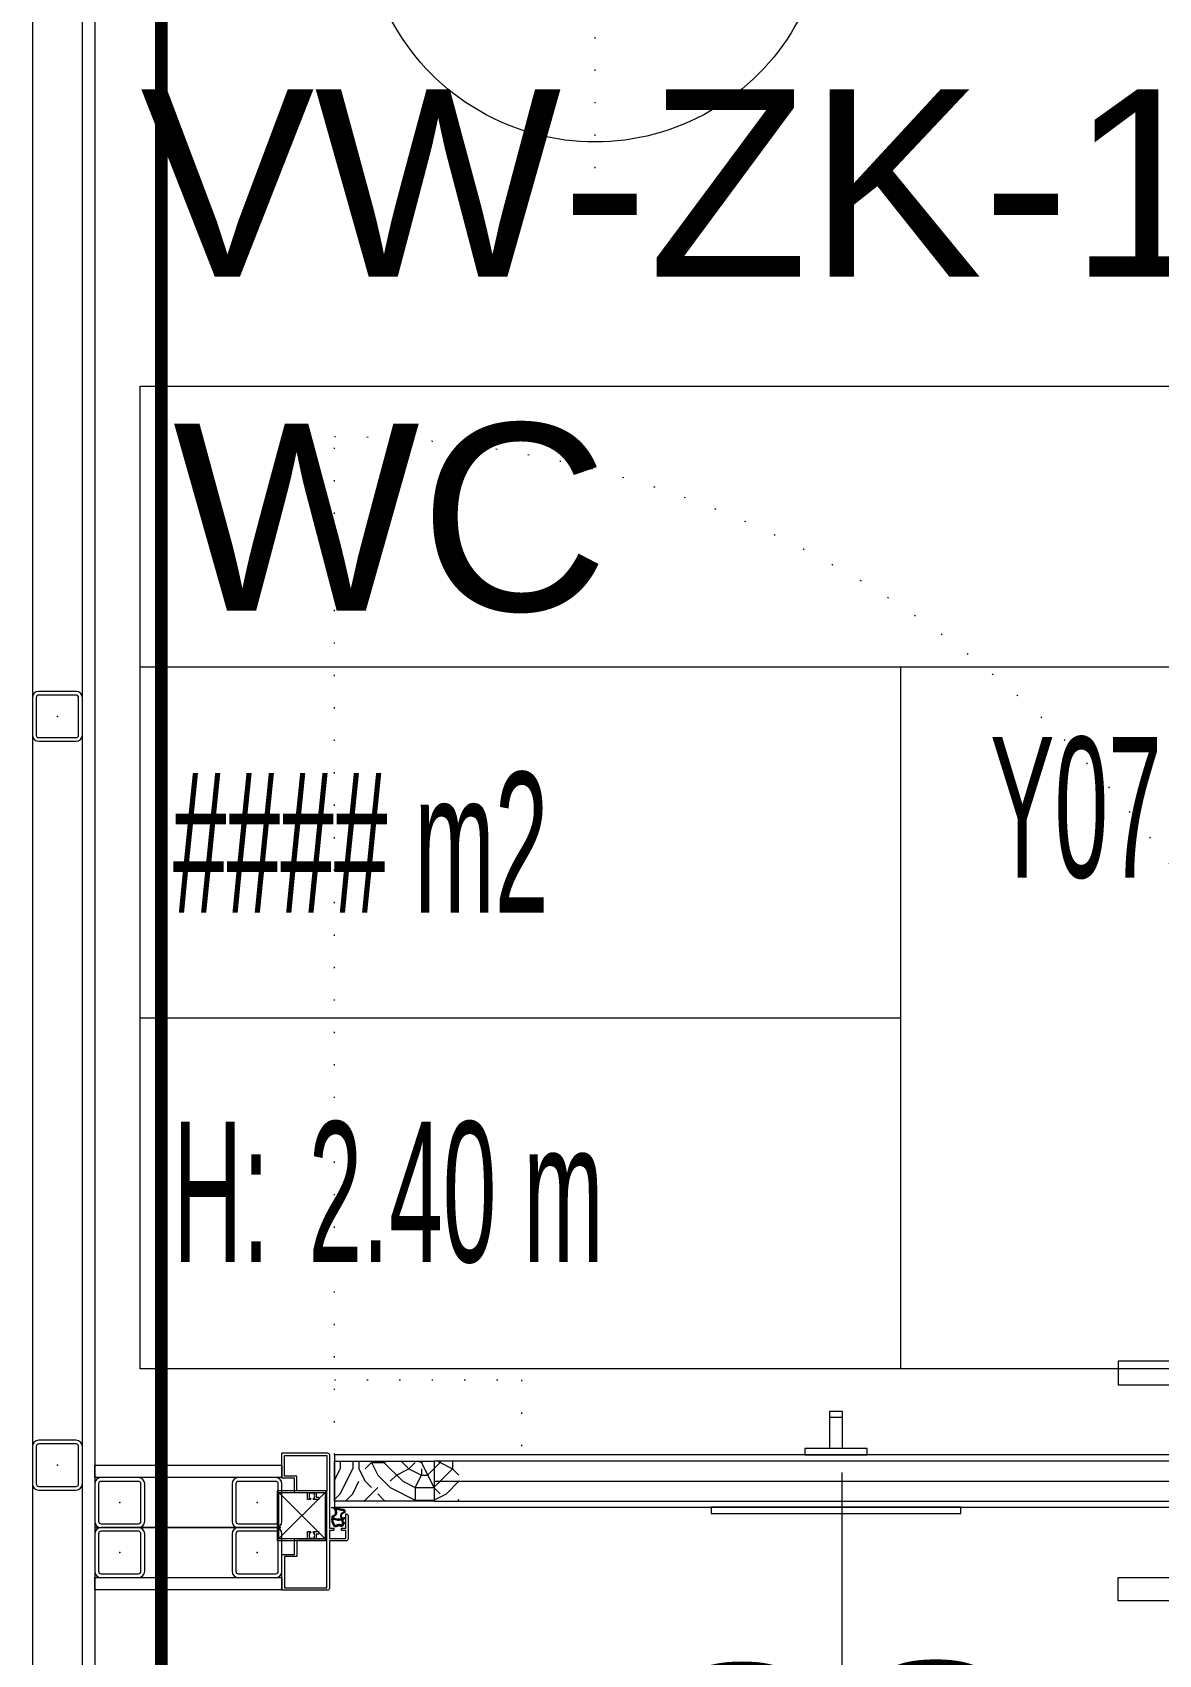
# Model space of a CAD drawing. Extents: x -1286 to 34975, y -230 to 6637.
# Drawn here: x 3040.8 to 3131.1, y 3272.3 to 3402.3 of the extents above; entities that cross this region are included whole.
import ezdxf
from ezdxf.enums import TextEntityAlignment as Align

# ---------------------------------------------------------------- set-up
doc = ezdxf.new("R2010")
doc.units = 0
doc.header["$LTSCALE"] = 20
doc.linetypes.add('DOT2', pattern=[0.125, 0, -0.125])
doc.linetypes.add('HIDDEN2', pattern=[4.7624999999999975, 3.174999999999998, -1.587499999999999])
doc.layers.get('0').update_dxf_attribs({"color": 9, "lineweight": 9})
for name, color, linetype, lineweight in [('05V', 9, 'Continuous', 9), ('06C', 9, 'Continuous', 9), ('06D', 9, 'Continuous', 9), ('09', 9, 'Continuous', 9), ('10', 9, 'Continuous', 9), ('11', 9, 'Continuous', 9), ('12', 9, 'Continuous', 9), ('20', 9, 'DOT2', 9), ('21', 9, 'Continuous', 9), ('21_MAHAL', 9, 'Continuous', 9), ('22', 8, 'Continuous', 9), ('33', 9, 'BATTING', 9)]:
    doc.layers.add(name, color=color, linetype=linetype, lineweight=lineweight)
doc.styles.add('Arial', font='arial.ttf', dxfattribs={"height": 2.5})
doc.styles.add('MuuM_TEXT-STANDART', font='ARIALN.TTF')
doc.linetypes.add('BATTING', pattern='A,0.0001,-0.1,[134,ltypeshp.shx,S=0.1,R=0,X=-0.1,Y=0],-0.2,[134,ltypeshp.shx,S=0.1,R=180,X=0.1,Y=0],-0.1', length=0.4001000000000001)

# ---------------------------------------------------------------- blocks, each defined once
blk = doc.blocks.new('0_doorno')
blk.add_lwpolyline([(4.5, 5.684e-13), (12.5, 5.684e-13)])
blk.add_ellipse((0, 5.684e-13), major_axis=(-4.5, 0), ratio=0.6666666666666666)
at = {"style": 'Arial'}
blk.add_attdef('YUKSEKLIK', text='', height=2, dxfattribs=at).set_placement((4.999999999999877, 5.900000000000542), align=Align.TOP_LEFT)
blk.add_attdef('KAPINO', text='', height=1.399999999999999, dxfattribs=at).set_placement((-0.0186673205339503, -0.0351091544562223), align=Align.MIDDLE)
blk.add_attdef('GENISLIK', text='', height=2, dxfattribs=at).set_placement((4.999999999999593, -1.89467939972644), align=Align.BOTTOM_LEFT)
blk = doc.blocks.new('p-klozet')
at = {"linetype": 'DOT2'}
blk.add_lwpolyline([(0, 10), (0, -60)], dxfattribs=at)
blk.add_lwpolyline([(-15.5, 0), (15.5, 0), (18.49997669740514, -34.4706368345942, -1.001588459731324), (-18.49997669740514, -34.47063683460147)], format="xyb", close=True)
blk = doc.blocks.new('Prf-40x40')
for points in [[(1.5, -1.999999999998181), (-1.5, -2.000000000001818, -0.4142135623730951), (-2, -1.500000000001818), (-2, 1.499999999998181, -0.4142135623730951), (-1.5, 1.999999999998181), (1.5, 2.000000000001818, -0.4142135623730951), (2, 1.500000000001818), (2, -1.499999999998181, -0.4142135623730951)], [(1.499999999999545, -1.699999999998908), (-1.5, -1.700000000002546, -0.4142135623738941), (-1.699999999999818, -1.500000000001818), (-1.699999999999818, 1.499999999998181, -0.4142135623738941), (-1.499999999999545, 1.699999999998908), (1.5, 1.700000000002546, -0.4142135623738941), (1.699999999999818, 1.500000000001818), (1.699999999999818, -1.499999999998181, -0.4142135623738941)]]:
    blk.add_lwpolyline(points, format="xyb", close=True)
blk.add_point((0, 0))
blk = doc.blocks.new('p-korkasa_40x40')
at = {"layer": '10'}
for points in [[(-2, -2), (-2, -2, 4.557571570274368), (-2, -2), (2, -2.000000000000454, 6.895317174706505), (2, -2.000000000000454), (2, -2.000000000000454), (2, 2.000000000000454), (-2, 2), (-2, -2)], [(-1.85000000000582, -1.85000000000582), (-1.85000000000582, 1.85000000000582), (1.85000000000582, 1.85000000000582), (1.85000000000582, -1.85000000000582), (-1.85000000000582, -1.85000000000582, -4.556434831823175), (-1.85000000000582, -1.85000000000582)]]:
    blk.add_lwpolyline(points, format="xyb", close=True, dxfattribs=at)
for points in [[(2, -2.000000000000454), (-2, 2)], [(2, 2.000000000000454), (-2, -1.96874570933869)]]:
    blk.add_lwpolyline(points, dxfattribs=at)
blk = doc.blocks.new('P-AH-01-10')
at = {"layer": '09'}
h = blk.add_hatch(dxfattribs=at)
h.set_pattern_fill('LOGEND', color=256, scale=10, style=0)
h.set_pattern_definition([(360, (3819.798814278196, 15913.48311597566), (9.999999999999996, -10), [3, -7]), (360, (3819.798814278196, 15912.98311597566), (9.999999999999996, -10), [3, -7]), (360, (3820.298814278196, 15911.98311597566), (9.999999999999996, -10), [2, -8]), (360, (3820.798814278197, 15910.98311597566), (9.999999999999996, -10), [1.5, -8.5]), (360, (3820.798814278197, 15909.98311597566), (9.999999999999996, -10), [1, -9]), (360, (3818.298814278196, 15908.98311597566), (9.999999999999996, -10), [0.5, -2.5, 0.5, -6.5]), (360, (3819.798814278196, 15908.48311597565), (9.999999999999996, -10), [0.5, -4, 1.5, -4]), (360, (3821.798814278196, 15907.98311597566), (9.999999999999996, -10), [0.5, -0.5, 0.5, -8.5]), (360, (3821.298814278196, 15907.48311597566), (9.999999999999996, -10), [0.5, -9.5]), (360, (3820.798814278197, 15906.48311597566), (9.999999999999996, -10), [1.5, -8.5]), (360, (3820.798814278197, 15905.48311597566), (9.999999999999996, -10), [2, -8]), (360, (3820.298814278196, 15904.48311597566), (9.999999999999996, -10), [2.5, -3, 0.5, -4]), (270, (3816.298814278196, 15910.48311597566), (-10, -9.999999999999996), [0.5, -1, 2.5, -6]), (270, (3816.798814278196, 15909.48311597566), (-10, -9.999999999999996), [0.5, -0.5, 1.5, -7.5]), (270, (3817.298814278196, 15905.48311597566), (-10, -9.999999999999996), [1, -9]), (270, (3817.798814278197, 15909.48311597566), (-10, -9.999999999999996), [2, -3, 0.5, -4.5]), (270, (3818.298814278196, 15903.98311597566), (-10, -9.999999999999996), [0.5, -9.5]), (270, (3818.798814278196, 15908.98311597566), (-10, -9.999999999999996), [1.5, -8.5]), (270, (3819.798814278196, 15908.48311597565), (-10, -9.999999999999996), [1, -9]), (270, (3820.798814278197, 15908.48311597565), (-10, -9.999999999999996), [0.5, -1.5, 1.5, -6.5]), (270, (3821.298814278196, 15907.98311597566), (-10, -9.999999999999996), [0.5, -9.5]), (270, (3821.798814278196, 15909.98311597566), (-10, -9.999999999999996), [1.399999999999999, -8.6]), (270, (3822.298814278196, 15911.98311597566), (-10, -9.999999999999996), [1, -9]), (270, (3823.298814278196, 15907.98311597566), (-10, -9.999999999999996), [0.5, -9.5]), (270, (3824.298814278196, 15908.48311597565), (-10, -9.999999999999996), [1.5, -8.5]), (270, (3825.298814278196, 15908.48311597565), (-10, -9.999999999999996), [1.5, -8.5]), (314.9999999999999, (3823.798814278196, 15912.48311597565), (-3.3e-15, -10.00000000019025), [0.7071000000000001, -0.7071000000000001, 0.7071000000000001, -12.02083562]), (314.9999999999999, (3821.798814278196, 15909.98311597566), (-3.3e-15, -10.00000000019025), [1.414199999999999, -12.72793562]), (314.9999999999999, (3817.798814278197, 15904.98311597566), (-3.3e-15, -10.00000000019025), [1.414199999999999, -12.72793562]), (314.9999999999999, (3819.798814278196, 15907.48311597566), (-3.3e-15, -10.00000000019025), [1.414199999999999, -12.72793562]), (314.9999999999999, (3820.298814278196, 15909.48311597566), (-3.3e-15, -10.00000000019025), [1.414199999999999, -12.72793562]), (314.9999999999999, (3823.298814278196, 15911.48311597565), (-3.3e-15, -10.00000000019025), [1.414199999999999, -12.72793562]), (314.9999999999999, (3822.298814278196, 15910.98311597566), (-3.3e-15, -10.00000000019025), [2.121319999999998, -12.02081562]), (314.9999999999999, (3819.298814278197, 15906.48311597566), (-3.3e-15, -10.00000000019025), [0.7071000000000001, -13.43503562]), (314.9999999999999, (3818.798814278196, 15905.48311597566), (-3.3e-15, -10.00000000019025), [0.7071000000000001, -13.43503562]), (314.9999999999999, (3822.798814278196, 15905.48311597566), (-3.3e-15, -10.00000000019025), [0.7071000000000001, -13.43503562]), (314.9999999999999, (3818.798814278196, 15910.48311597566), (-3.3e-15, -10.00000000019025), [0.7071000000000001, -13.43503562]), (314.9999999999999, (3824.298814278196, 15906.98311597566), (-3.3e-15, -10.00000000019025), [0.7071000000000001, -13.43503562]), (314.9999999999999, (3820.798814278197, 15907.98311597566), (-3.3e-15, -10.00000000019025), [0.7071000000000001, -13.43503562]), (314.9999999999999, (3821.798814278196, 15906.98311597566), (-3.3e-15, -10.00000000019025), [0.7071000000000001, -13.43503562]), (225, (3821.298814278196, 15908.98311597566), (-10.00000000019025, 3.3e-15), [0.7071000000000001, -0.7071000000000001, 2.121319999999998, -10.60661562]), (225, (3822.798814278196, 15908.98311597566), (-10.00000000019025, 3.3e-15), [0.7071000000000001, -13.43503562]), (225, (3822.798814278196, 15912.48311597565), (-10.00000000019025, 3.3e-15), [0.7071000000000001, -13.43503562]), (225, (3820.798814278197, 15909.98311597566), (-10.00000000019025, 3.3e-15), [0.7071000000000001, -13.43503562]), (225, (3822.298814278196, 15907.98311597566), (-10.00000000019025, 3.3e-15), [0.7071000000000001, -13.43503562]), (225, (3819.798814278196, 15910.48311597566), (-10.00000000019025, 3.3e-15), [0.7071000000000001, -13.43503562]), (225, (3823.798814278196, 15910.48311597566), (-10.00000000019025, 3.3e-15), [0.7071000000000001, -13.43503562]), (225, (3816.798814278196, 15913.48311597566), (-10.00000000019025, 3.3e-15), [0.7071000000000001, -13.43503562]), (225, (3817.298814278196, 15912.98311597566), (-10.00000000019025, 3.3e-15), [1.414199999999999, -12.72793562]), (225, (3817.798814278197, 15912.48311597565), (-10.00000000019025, 3.3e-15), [1.414199999999999, -12.72793562]), (225, (3818.798814278196, 15912.48311597565), (-10.00000000019025, 3.3e-15), [1.414199999999999, -12.72793562]), (225, (3819.298814278197, 15911.48311597565), (-10.00000000019025, 3.3e-15), [1.414199999999999, -12.72793562]), (225, (3823.298814278196, 15907.48311597566), (-10.00000000019025, 3.3e-15), [1.414199999999999, -12.72793562]), (225, (3825.298814278196, 15912.48311597565), (-10.00000000019025, 3.3e-15), [1.414199999999999, -12.72793562]), (225, (3825.798814278196, 15904.48311597566), (-10.00000000019025, 3.3e-15), [1.414199999999999, -12.72793562]), (225, (3825.798814278196, 15905.48311597566), (-10.00000000019025, 3.3e-15), [1.414199999999999, -12.72793562]), (225, (3824.798814278196, 15905.98311597566), (-10.00000000019025, 3.3e-15), [1.414199999999999, -12.72793562]), (225, (3817.798814278197, 15905.98311597566), (-10.00000000019025, 3.3e-15), [2.121319999999998, -12.02081562]), (225, (3824.298814278196, 15906.98311597566), (-10.00000000019025, 3.3e-15), [2.121319999999998, -12.02081562]), (333.4349487999999, (3818.798814278196, 15903.98311597566), (10.00000000000094, -4.0006493e-09), [1.117999999999998, -21.24267976999998]), (333.4349487999999, (3818.798814278196, 15908.98311597566), (10.00000000000094, -4.0006493e-09), [1.117999999999998, -21.24267976999998]), (333.4349487999999, (3819.798814278196, 15905.98311597566), (10.00000000000094, -4.0006493e-09), [1.117999999999998, -21.24267976999998]), (333.4349487999999, (3822.798814278196, 15912.98311597566), (10.00000000000094, -4.0006493e-09), [1.117999999999998, -21.24267976999998]), (333.4349487999999, (3822.298814278196, 15911.98311597566), (10.00000000000094, -4.0006493e-09), [1.117999999999998, -21.24267976999998]), (333.4349487999999, (3819.298814278197, 15909.98311597566), (10.00000000000094, -4.0006493e-09), [1.117999999999998, -21.24267976999998]), (333.4349487999999, (3819.298814278197, 15904.98311597566), (10.00000000000094, -4.0006493e-09), [1.117999999999998, -21.24267976999998]), (333.4349487999999, (3822.298814278196, 15907.98311597566), (10.00000000000094, -4.0006493e-09), [2.235999999999997, -20.12467976999999]), (296.5650511799998, (3822.298814278196, 15906.48311597566), (5.099821e-10, -10.00000000000094), [1.117999999999975, -21.24267976999962]), (296.5650511799998, (3823.798814278196, 15909.48311597566), (5.099821e-10, -10.00000000000094), [1.117999999999975, -21.24267976999962]), (296.5650511799998, (3818.798814278196, 15907.48311597566), (5.099821e-10, -10.00000000000094), [1.117999999999975, -21.24267976999962]), (296.5650511799998, (3816.798814278196, 15906.98311597566), (5.099821e-10, -10.00000000000094), [1.117999999999975, -21.24267976999962]), (296.5650511799998, (3822.798814278196, 15908.98311597566), (5.099821e-10, -10.00000000000094), [1.117999999999975, -21.24267976999962]), (296.5650511799998, (3821.798814278196, 15908.98311597566), (5.099821e-10, -10.00000000000094), [1.117999999999975, -21.24267976999962]), (296.5650511799998, (3817.798814278197, 15907.48311597566), (5.099821e-10, -10.00000000000094), [2.235999999999953, -20.12467976999963]), (296.5650511799998, (3825.298814278196, 15910.98311597566), (5.099821e-10, -10.00000000000094), [2.235999999999953, -20.12467976999963]), (296.5650511799998, (3824.298814278196, 15910.48311597566), (5.099821e-10, -10.00000000000094), [2.235999999999953, -20.12467976999963]), (243.4349487999999, (3816.298814278196, 15911.98311597566), (-4.0006526e-09, -10.00000000000094), [1.11799999999998, -21.24267976999968]), (243.4349487999999, (3816.298814278196, 15906.48311597566), (-4.0006526e-09, -10.00000000000094), [1.11799999999998, -21.24267976999968]), (243.4349487999999, (3818.298814278196, 15913.48311597566), (-4.0006526e-09, -10.00000000000094), [1.11799999999998, -21.24267976999968]), (243.4349487999999, (3817.298814278196, 15904.48311597566), (-4.0006526e-09, -10.00000000000094), [1.11799999999998, -21.24267976999968]), (243.4349487999999, (3818.298814278196, 15910.48311597566), (-4.0006526e-09, -10.00000000000094), [1.11799999999998, -21.24267976999968]), (243.4349487999999, (3820.298814278196, 15909.48311597566), (-4.0006526e-09, -10.00000000000094), [1.11799999999998, -21.24267976999968]), (243.4349487999999, (3821.298814278196, 15907.48311597566), (-4.0006526e-09, -10.00000000000094), [1.11799999999998, -21.24267976999968]), (243.4349487999999, (3816.798814278196, 15911.48311597565), (3.2114650989e-06, -10.00000160773382), [1.11799999999998, -21.24267976999968]), (243.4349487999999, (3819.298814278197, 15909.98311597566), (-4.0006526e-09, -10.00000000000094), [1.11799999999998, -21.24267976999968]), (243.4349487999999, (3822.298814278196, 15910.98311597566), (-4.0006526e-09, -10.00000000000094), [1.11799999999998, -21.24267976999968]), (243.4349487999999, (3823.298814278196, 15909.98311597566), (-4.0006526e-09, -10.00000000000094), [1.11799999999998, -21.24267976999968]), (243.4349487999999, (3825.298814278196, 15906.98311597566), (-4.0006526e-09, -10.00000000000094), [1.11799999999998, -21.24267976999968]), (243.4349487999999, (3817.798814278197, 15903.98311597566), (-4.0006526e-09, -10.00000000000094), [1.11799999999998, -21.24267976999968]), (243.4349487999999, (3816.298814278196, 15904.48311597566), (-4.0006526e-09, -10.00000000000094), [2.23599999999996, -20.12467976999968]), (243.4349487999999, (3817.798814278197, 15911.48311597565), (-4.0006526e-09, -10.00000000000094), [2.23599999999996, -20.12467976999968]), (206.5650511799999, (3816.298814278196, 15912.98311597566), (-10.00000000000094, -5.099854e-10), [1.117999999999998, -21.24267976999997]), (206.5650511799999, (3824.798814278196, 15913.48311597566), (-10.00000000000094, -5.099854e-10), [1.117999999999998, -21.24267976999997]), (206.5650511799999, (3824.298814278196, 15908.48311597565), (-10.00000000000094, -5.099854e-10), [1.117999999999998, -21.24267976999997]), (206.5650511799999, (3820.298814278196, 15911.98311597566), (-10.00000000000094, -5.099854e-10), [1.117999999999998, -21.24267976999997]), (206.5650511799999, (3819.798814278196, 15912.98311597566), (-10.00000000000094, -5.099854e-10), [1.117999999999998, -21.24267976999997]), (206.5650511799999, (3820.798814278197, 15910.98311597566), (-10.00000000000094, -5.099854e-10), [1.117999999999998, -21.24267976999997]), (206.5650511799999, (3823.798814278196, 15904.98311597566), (-10.00000000000094, -5.099854e-10), [1.117999999999998, -21.24267976999997]), (206.5650511799999, (3824.798814278196, 15904.48311597566), (-10.00000000000094, -5.099854e-10), [2.235999999999996, -20.12467976999998])])
h.paths.add_polyline_path([(-6.17000000004191, -13.1000000000713), (-6.17000000004191, -23.10028270527255), (-9.370000000042637, -23.10028270527255), (-9.370000000042637, -13.1000000000713)])
at = {"layer": '10'}
h = blk.add_hatch(color=256, dxfattribs=at)
edge = h.paths.add_edge_path()
edge.add_spline(control_points=[(-4.463024390282953, -13.98758313038706), (-4.409362554724792, -13.94810947420046), (-4.312117799097904, -13.87657621393737), (-4.217629051341646, -13.76979727721482), (-4.110034561217617, -13.68365434234874), (-4.164866972390882, -13.57484548760112), (-4.200641870298568, -13.47260275654116), (-4.176368781238124, -13.36406448853813), (-4.109022592147081, -13.27959742928215), (-4.106325198856212, -13.18649151567661), (-4.109807714783528, -13.07190319631627), (-4.271235787891781, -13.00075383959483), (-4.444391497439937, -12.91627402406448), (-4.679112503585201, -12.89558600945747), (-4.835619150609999, -12.92080311457539), (-4.982915489435982, -12.91385932774574), (-4.995540527834237, -13.02768406537507), (-5.079507343230941, -13.09953473295172), (-5.164600359428731, -13.21296180877107), (-5.289550823497847, -13.1907046342676), (-5.406161753231572, -13.1731879790459), (-5.551817570467391, -13.1324206910358), (-5.59954186824325, -13.00556263862381), (-5.648033860423311, -12.82815669875708), (-5.669807605932872, -12.87623421954777), (-5.676906315071392, -12.90054678577144)], knot_values=[0, 0, 0, 0, 1.972481329933421, 3.574485720078666, 4.45923172184263, 5.627326994262999, 6.631388320856649, 7.787072978740821, 8.75015276194368, 9.776376719050775, 10.52172028727109, 11.98318526219924, 14.34903833668033, 16.62296311174929, 18.66660599276623, 19.53265988375316, 20.30320742306432, 21.53106540985929, 22.8950020509257, 24.14050273090668, 24.94140504827469, 26.57643914558082, 28.1214307914516, 29.40842415818681, 30.06904306217089, 30.06904306217089, 30.06904306217089, 30.06904306217089], degree=3, periodic=0)
edge.add_arc((-5.657707917125663, -12.9061522756092), 0.0200000000000125, 163.7234121128038, 189.696127737392)
edge.add_line((-5.677422214204853, -12.9095207308419), (-5.514778214629585, -13.86141467234483))
edge.add_spline(control_points=[(-5.514778214630496, -13.86141467234847), (-5.468456959759346, -13.88878799983649), (-5.402936787733778, -13.94330391687254), (-5.299123291995784, -13.94905591147107), (-5.236833222508722, -13.93305782792595), (-5.243463059130587, -13.93369524118316), (-5.219572618065285, -13.86230095092469), (-5.219572618065285, -13.86230095092469)], knot_values=[0, 0, 0, 0, 0.2230052084876708, 0.4469780816912642, 0.8022655540997069, 1.018676818468204, 1.060393501096338, 1.060393501096338, 1.060393501096338, 1.060393501096338], degree=3, periodic=0)
edge.add_arc((-4.98509848728645, -13.91576418145996), 0.2404920685283454, 38.85763869546332, 167.1553904040018, ccw=False)
edge.add_spline(control_points=[(-4.797825577978072, -13.76488246466761), (-4.815566241053602, -13.79120217041782), (-4.814556272423942, -13.84925501880207), (-4.868496317958488, -13.94595833204948), (-4.750744542139726, -13.94438405852997), (-4.739414510902861, -13.75131569183577), (-4.584975776466309, -13.81380163363792), (-4.33711597778165, -13.80124109345343), (-4.471168238200331, -13.9173816006587), (-4.465241640467866, -13.96847000888374), (-4.463024390282953, -13.98758313038706)], knot_values=[1.684532790128255, 1.684532790128255, 1.684532790128255, 1.684532790128255, 1.827512949640418, 2.001131811412198, 2.034132841388928, 2.383878172112238, 2.570749579948123, 2.81730155771981, 2.995364809708569, 3.101801527567439, 3.101801527567439, 3.101801527567439, 3.101801527567439], degree=3, periodic=0)
edge = h.paths.add_edge_path(flags=16)
edge.add_spline(control_points=[(-5.488333931829401, -13.20754955586744), (-5.471688654168247, -13.2238282953258), (-5.452357348458463, -13.24008194927592), (-5.4147011534078, -13.26287676510401), (-5.400120189329753, -13.26990330518311), (-5.391594969161815, -13.27377302394598)], knot_values=[4.696285649924368, 4.696285649924368, 4.696285649924368, 4.696285649924368, 4.79612257682362, 4.79612257682362, 4.854419796380462, 4.854419796380462, 4.854419796380462, 4.854419796380462], degree=3, periodic=0)
edge.add_spline(control_points=[(-5.391594969161815, -13.27377302394598), (-5.388568392423622, -13.27360782784672), (-5.385531163665291, -13.27365568315144), (-5.375731516323867, -13.27400248918275), (-5.368116068872041, -13.27451440499135), (-5.351647518386017, -13.27592985033698), (-5.342963748928013, -13.27680290356511), (-5.325290763092198, -13.27883810861385), (-5.316594720923604, -13.27997759976279), (-5.291213085416529, -13.2836619820082), (-5.272892398337717, -13.28653368396044), (-5.231244212853198, -13.28980612824671), (-5.207968640377658, -13.29049524787115), (-5.170821920237358, -13.28445179672417), (-5.15794170562003, -13.28121966878098), (-5.126446850885256, -13.27023056015605), (-5.109389756176824, -13.26086277358263), (-5.079380831350134, -13.24026604455139), (-5.066369929554637, -13.22875300847227), (-5.042948360838637, -13.20570330504415), (-5.032788174426967, -13.19454418883106), (-5.014843402288533, -13.1737689517904), (-5.006875634000607, -13.16399307101528), (-4.990958993181267, -13.14483297996776), (-4.982803557697479, -13.13503674342064), (-4.960095574970182, -13.10559814258886), (-4.945239304368442, -13.08416479996231), (-4.932638743452117, -13.05858721020195)], knot_values=[3.795205768767631, 3.795205768767631, 3.795205768767631, 3.795205768767631, 3.825435281411388, 3.825435281411388, 3.876175829762433, 3.876175829762433, 3.923120005564896, 3.923120005564896, 3.970064181367359, 3.970064181367359, 4.056079576782027, 4.056079576782027, 4.1420949721967, 4.1420949721967, 4.181856208153813, 4.181856208153813, 4.244411595576305, 4.244411595576305, 4.309456277789172, 4.309456277789172, 4.374500960002043, 4.374500960002043, 4.436400391423946, 4.436400391423946, 4.498299822845847, 4.498299822845847, 4.605733337985941, 4.605733337985941, 4.605733337985941, 4.605733337985941], degree=3, periodic=0)
edge.add_arc((-4.864462770139653, -13.09217346725927), 0.0759999999999773, 27.22218999252732, 153.7732677223272, ccw=False)
edge.add_arc((-5.768129486925317, -13.47722496929782), 1.058097748058568, 348.83769986738935, 383.3761552425169, ccw=False)
edge.add_arc((-4.749673900143534, -13.67821048458427), 0.0200000000000284, 239.8045860840283, 348.90007153737804, ccw=False)
edge.add_arc((-4.974550982813525, -13.96199708347558), 0.3422998841750275, 411.1287320440586, 515.511948304005)
edge.add_arc((-5.353326500622641, -13.79802056246262), 0.0708012071070941, 180.1577279099495, 341.818449558526, ccw=False)
edge.add_line((-5.424127439451693, -13.79821546882886), (-5.522032055680027, -13.22521670295828))
edge.add_arc((-5.502317758600836, -13.22184824772557), 0.019999999999999, 45.63783906560241, 189.696127730541, ccw=False)
edge = h.paths.add_edge_path(flags=16)
edge.add_spline(control_points=[(-4.618492700028582, -12.97222212218912), (-4.616561008362623, -12.9727554698984), (-4.614627281363937, -12.97329389274091), (-4.579421136837481, -12.98317705970839), (-4.545538941521954, -12.99398663491593), (-4.511078491952503, -13.00581268465612), (-4.50993706259396, -13.0062053745205), (-4.508796219957731, -13.00659883003391)], knot_values=[2.606882164150666, 2.606882164150666, 2.606882164150666, 2.606882164150666, 2.618308665253161, 2.618308665253161, 2.814704777591772, 2.814704777591772, 2.821436412206805, 2.821436412206805, 2.821436412206805, 2.821436412206805], degree=3, periodic=0)
edge.add_spline(control_points=[(-4.508796219957731, -13.00659883003391), (-4.476652864799688, -13.01768447836366), (-4.444975273636373, -13.02937792527518), (-4.412258637406921, -13.04203706335101), (-4.410753844189458, -13.04262078018655), (-4.409248808897245, -13.04320604812528)], knot_values=[2.408074102405524, 2.408074102405524, 2.408074102405524, 2.408074102405524, 2.597738580129102, 2.597738580129102, 2.606882164150666, 2.606882164150666, 2.606882164150666, 2.606882164150666], degree=3, periodic=0)
edge.add_spline(control_points=[(-4.409248808897245, -13.04320604812528), (-4.394590429528762, -13.04890629945294), (-4.379909087456326, -13.05475368659972), (-4.348693531119351, -13.06746229306736), (-4.33205431864917, -13.07439417256683), (-4.302413287601666, -13.08698997728788), (-4.28976346498166, -13.09239031522884), (-4.277086575628342, -13.09794326905103)], knot_values=[2.149006277224146, 2.149006277224146, 2.149006277224146, 2.149006277224146, 2.238060749371884, 2.238060749371884, 2.336258805541188, 2.336258805541188, 2.408074102405524, 2.408074102405524, 2.408074102405524, 2.408074102405524], degree=3, periodic=0)
edge.add_spline(control_points=[(-4.277086575628342, -13.09794326905103), (-4.272429471431675, -13.09998325566266), (-4.267768714293196, -13.10204383938253), (-4.254438193343958, -13.10800849044608), (-4.246398234172373, -13.11182899054984), (-4.232230621921186, -13.11894476762245), (-4.226073197882215, -13.12224190727284), (-4.215717315877554, -13.1282342704435), (-4.211680246731701, -13.13073609600542), (-4.20794322592337, -13.13370159319311)], knot_values=[1.977607441624772, 1.977607441624772, 1.977607441624772, 1.977607441624772, 2.003990200929743, 2.003990200929743, 2.053089229014396, 2.053089229014396, 2.101047753119271, 2.101047753119271, 2.149006277224144, 2.149006277224144, 2.149006277224144, 2.149006277224144], degree=3, periodic=0)
edge.add_arc((-4.220375373934075, -13.14936817213311), 0.0200000000000304, 360.5555631517889, 411.5663893431633, ccw=False)
edge.add_spline(control_points=[(-4.200515928449022, -13.14700122791691), (-4.20038173931243, -13.14812711917329), (-4.200272598063746, -13.14927039018948), (-4.199774076940228, -13.15537757986021), (-4.19953125664324, -13.16148933917429), (-4.19915306967232, -13.1787171950782), (-4.199165789334073, -13.19056928165082), (-4.199467906673817, -13.20063861444214)], knot_values=[1.69878072459484, 1.69878072459484, 1.69878072459484, 1.69878072459484, 1.709176364630534, 1.709176364630534, 1.751194216338215, 1.751194216338215, 1.814824352558606, 1.814824352558606, 1.814824352558606, 1.814824352558606], degree=3, periodic=0)
edge.add_spline(control_points=[(-4.199467906673817, -13.20063861444214), (-4.199470807805482, -13.20073530686932), (-4.199473735621721, -13.20083183490351), (-4.199754665300134, -13.20999418879364), (-4.20034185158147, -13.21783190680435), (-4.201612357584962, -13.22780505225091), (-4.202096696666558, -13.23083170394966), (-4.203210733550801, -13.23640000970044), (-4.203672594805538, -13.2383124882399), (-4.204935768630094, -13.24295929149957), (-4.205895752595096, -13.24573680596222), (-4.207748484011972, -13.24989321365137), (-4.208486058792913, -13.25138640942168), (-4.210141970306722, -13.25458085522405), (-4.210938062376953, -13.25607720182597), (-4.213157652098744, -13.26009261931176), (-4.214184264685171, -13.26186328596668), (-4.215276048977098, -13.26369243272347)], knot_values=[1.498288754767149, 1.498288754767149, 1.498288754767149, 1.498288754767149, 1.498899773643438, 1.498899773643438, 1.55638679152604, 1.55638679152604, 1.58513030046734, 1.58513030046734, 1.61387380940864, 1.61387380940864, 1.646408564364206, 1.646408564364206, 1.665384561853024, 1.665384561853024, 1.684360559341839, 1.684360559341839, 1.69878072459484, 1.69878072459484, 1.69878072459484, 1.69878072459484], degree=3, periodic=0)
edge.add_line((-4.215276048977098, -13.26369243272347), (-4.241313068611817, -13.30731417222887))
edge.add_line((-4.241313068614545, -13.30731417222705), (-4.274486309751864, -13.39282668550731))
edge.add_line((-4.274486309750498, -13.39282668550731), (-4.282684458558379, -13.46848631056127))
edge.add_line((-4.282684458557924, -13.46848631056491), (-4.261547488971696, -13.57384812409145))
edge.add_spline(control_points=[(-4.26154748896806, -13.57384812409873), (-4.258268069108453, -13.58287537960859), (-4.254785343629918, -13.5916351433043), (-4.243861543494857, -13.61797648954962), (-4.236608942541352, -13.63372959556), (-4.231791827933193, -13.64617572155839)], knot_values=[0.9322138717899155, 0.9322138717899155, 0.9322138717899155, 0.9322138717899155, 0.9728151593248144, 0.9728151593248144, 1.059280169269481, 1.059280169269481, 1.059280169269481, 1.059280169269481], degree=3, periodic=0)
edge.add_arc((-4.25044356352009, -13.65339463834971), 0.0199999999999873, 311.18760260725276, 384.12883672097644, ccw=False)
edge.add_spline(control_points=[(-4.23699433681395, -13.66819728341943), (-4.244524946825549, -13.67503936338471), (-4.254810161430214, -13.68392309798219), (-4.264543826982841, -13.69286200930219), (-4.264559114224538, -13.69287604921555), (-4.264574400149283, -13.6928900888015)], knot_values=[0.6191493752113117, 0.6191493752113117, 0.6191493752113117, 0.6191493752113117, 0.6800377646677511, 0.6800377646677511, 0.6801335518299229, 0.6801335518299229, 0.6801335518299229, 0.6801335518299229], degree=3, periodic=0)
edge.add_line((-4.264574400149283, -13.6928900888015), (-4.291412291707271, -13.71838540469253))
edge.add_arc((-4.344570194352852, -13.6640693169611), 0.0760000000000115, 291.82485031934755, 314.3825803939204, ccw=False)
edge.add_line((-4.316315636093349, -13.73462199187634), (-4.390980601704541, -13.73769641823128))
edge.add_line((-4.390980601707269, -13.7376964182331), (-4.474283233851111, -13.73345598671039))
edge.add_line((-4.474283233848836, -13.73345598670858), (-4.554179007659512, -13.72938897767017))
edge.add_line((-4.554179007660422, -13.72938897767017), (-4.600649120374328, -13.7270234662119))
edge.add_line((-4.600649120373415, -13.72702346621372), (-4.600654815206326, -13.72702021069563))
edge.add_arc((-4.590411518704059, -13.65171367129369), 0.0760000000000394, 172.7718027218859, 262.2540888927071, ccw=False)
edge.add_line((-4.665807539124213, -13.64215123934264), (-4.665767114363005, -13.64229696778784))
edge.add_line((-4.665767114362096, -13.64229696778784), (-4.653369055731215, -13.57546490279674))
edge.add_line((-4.653369055733492, -13.57546490279492), (-4.644028738166071, -13.48450088333084))
edge.add_line((-4.644028738162887, -13.48450088332902), (-4.645261800314074, -13.35602076063151))
edge.add_line((-4.6452618003168, -13.35602076062787), (-4.652696817934611, -13.28844102606308))
edge.add_line((-4.652696817931428, -13.28844102606672), (-4.683834904620198, -13.1476024034564))
edge.add_arc((-5.625581580210562, -13.42967516103817), 0.9830828253785207, 376.674054024377, 381.0841378559763)
edge.add_arc((-4.638719770471652, -13.04548101667751), 0.0760000000000061, 74.56496054228671, 203.6945358760283, ccw=False)
at = {"layer": '06C'}
blk.add_line((-12.87004607729977, -53.80000001478766), (-12.87004607729977, -52.80000001478764), dxfattribs=at)
for points in [[(-10.37004607729977, -50.80000001478764), (-9.870046077299774, -50.80000001478764), (-9.870046077299774, -55.80000001478764), (-10.37004607729977, -55.80000001478764)], [(-13.37004607729977, -53.80000001478766), (-10.37004607729977, -53.80000001478766), (-10.37004607729977, -52.80000001478764), (-13.37004607729977, -52.80000001478764)]]:
    blk.add_lwpolyline(points, close=True, dxfattribs=at)
at = {"layer": '06D'}
for points in [[(-11.12014041651127, -90.922189752132), (-17.37014041651127, -90.922189752132), (-17.37014041651127, -75.92218975213198), (-15.49514041651127, -75.92218975213198), (-15.49514041651127, -88.672189752132), (-15.49514041651127, -88.672189752132), (-11.12014041651127, -88.672189752132), (-11.12014041651127, -90.922189752132)], [(-4.420004871346463, -90.92219937947901), (1.829995128653535, -90.92219937947901), (1.829995128653535, -75.92219937947901), (-0.0450048713464639, -75.92219937947901), (-0.0450048713464639, -88.67219937947901), (-0.0450048713464639, -88.67219937947901), (-4.420004871346463, -88.67219937947901), (-4.420004871346463, -90.92219937947901)]]:
    blk.add_lwpolyline(points, dxfattribs=at)
at = {"layer": '10'}
for p, q in [((-5.677422214204853, -12.9095207308419), (-5.514778214630496, -13.86141467234847)), ((-5.522032055680027, -13.22521670295828), (-5.42382294503841, -13.79999755970493)), ((-4.347946868438157, -13.73988700446352), (-4.600619599259517, -13.72702496895363))]:
    blk.add_line(p, q, dxfattribs=at)
blk.add_lwpolyline([(-1.875000000043655, -8.900000000074213, 0.4142135623730951), (-1.900000000041472, -8.925000000075668), (-1.900000000041472, -9.900000000132422), (-3.135000000042055, -9.900000000132422, 0.4142135623730951), (-3.160000000043508, -9.925000000133878), (-3.160000000043508, -10.94545407938858), (-3.718803084233513, -10.94545407938858), (-3.718803084233513, -11.17545407938451), (-3.609513762352435, -11.17545407938451), (-3.645371655053168, -11.13959618668741, -0.0916730868048769), (-3.574660976933953, -11.0688855085682), (-3.538568665750061, -11.10497781974845, -0.2882609505077494), (-3.29903750271842, -11.10497781974845), (-3.262945191534527, -11.0688855085682, -0.091673086804877), (-3.192234513415312, -11.13959618668741), (-3.228326824599207, -11.17568849786767, -0.2882609505067066), (-3.228326824599207, -11.41521966089931), (-3.192234513415312, -11.45131197208684, -0.09167308680455198), (-3.262945191534527, -11.52202265020605), (-3.29903750271842, -11.48593033901852, -0.2882609505077494), (-3.538568665750061, -11.48593033901852), (-3.574660976933953, -11.52202265020605, -0.0916730868044047), (-3.645371655053168, -11.45131197208684), (-3.609513762352435, -11.41545407938247), (-3.718803084233513, -11.41545407938247), (-3.718803084233513, -11.82045407938858, 0.4142135623730951), (-3.693803084235696, -11.84545407938276), (-3.543803084234241, -11.84545407938276, 0.4142135623730951), (-3.518803084232786, -11.82045407938858), (-3.518803084232786, -11.64545407938567), (-3.160000000043508, -11.64545407938567), (-3.160000000043508, -12.3500000000713, -0.4142135623730951), (-3.310000000041326, -12.50000000007276), (-6.690000000042347, -12.50000000007276, -0.4142135623730951), (-6.840000000043801, -12.3500000000713), (-6.840000000043801, -11.64545407938567), (-6.481196915850887, -11.64545407938567), (-6.481196915850887, -11.82045407938858, 0.4142135623730951), (-6.45619691585307, -11.84545407938276), (-6.306196915851612, -11.84545407938276, 0.4142135623730951), (-6.281196915850158, -11.82045407938858), (-6.281196915850158, -11.41545407938247), (-6.390486237734875, -11.41545407938247), (-6.354628345034143, -11.45131197208684, -0.0916730868044046), (-6.425339023149718, -11.52202265020605), (-6.461431334337248, -11.48593033901852, -0.2882609505077494), (-6.700962497368891, -11.48593033901852), (-6.737054808552783, -11.52202265020605, -0.09167308680455198), (-6.807765486671994, -11.45131197208684), (-6.771673175484465, -11.41521966089931, -0.2882609505067075), (-6.771673175484465, -11.17568849786767), (-6.807765486671994, -11.13959618668741, -0.0916730868048769), (-6.737054808552783, -11.0688855085682), (-6.700962497368891, -11.10497781974845, -0.2882609505077494), (-6.461431334337248, -11.10497781974845), (-6.425339023153354, -11.0688855085682, -0.091673086804877), (-6.354628345034143, -11.13959618668741), (-6.390486237734875, -11.17545407938451), (-6.281196915850158, -11.17545407938451), (-6.281196915850158, -10.94545407938858), (-6.840000000043801, -10.94545407938858), (-6.840000000043801, -9.925000000133878, 0.4142135623730951), (-6.865000000041618, -9.900000000132422), (-8.000000000043656, -9.900000000132422), (-8.000000000043656, -8.925000000075668, 0.4142135623730951), (-8.02500000004511, -8.900000000074213), (-9.995000000042637, -8.900000000074213, 0.4142135623730951), (-10.02000000004409, -8.925000000075668), (-10.02000000004409, -12.55000000007567, 0.4142135623730951), (-9.870000000042637, -12.70000000006985), (-4.000000000043653, -12.70000000006985), (-4.000000000043653, -13.02500000007421, 0.4142135623730951), (-3.9750000000422, -13.05000000007567), (-3.845000000041181, -13.05000000007567, 0.4142135623730951), (-3.820000000043363, -13.02500000007421), (-3.820000000043363, -12.70000000006985), (-3.160000000043508, -12.70000000006985), (-3.160000000043508, -14.02000000006956), (-3.820000000043363, -14.02000000006956), (-3.820000000043363, -13.69500000007247, 0.4142135623730951), (-3.845000000041181, -13.67000000007101), (-3.9750000000422, -13.67000000007101, 0.4142135623730951), (-4.000000000043653, -13.69500000007247), (-4.000000000043653, -14.02000000006956), (-5.140000000043074, -14.02000000006956), (-5.140000000043074, -14.05000000007567, 0.4142135623730951), (-4.990000000041618, -14.20000000006985), (-3.130000000041036, -14.20000000006985, 0.4142135623730951), (-2.980000000043218, -14.05000000007567), (-2.980000000043218, -12.70000000006985), (0.8299999999580903, -12.70000000006985, 0.4142135623730951), (0.9799999999559076, -12.55000000007567), (0.9799999999559076, -8.925000000075668, 0.4142135623730951), (0.9549999999544524, -8.900000000074213)], format="xyb", close=True, dxfattribs=at)
for points in [[(-7.000000000043656, -10.08000000013271), (-8.160000000047146, -10.08000000013271), (-8.160000000047146, -9.100000000071304), (-9.820000000043363, -9.100000000071304), (-9.820000000043363, -12.50000000007276), (-7.000000000043656, -12.50000000007276)], [(0.7799999999588181, -9.100000000071304), (0.7799999999588181, -12.50000000007276), (-3.000000000040017, -12.50000000007276), (-3.000000000040017, -10.08000000013271), (-1.740000000041618, -10.08000000013271), (-1.740000000041618, -9.100000000071304)], [(-5.670210084073914, -43.30029411773284), (-5.170210084073914, -43.30029411773284), (-5.170210084073914, -63.30029411773285), (-5.670210084073914, -63.30029411773285)]]:
    blk.add_lwpolyline(points, close=True, dxfattribs=at)
blk.add_lwpolyline([(-4.714713553228648, -13.04450891466695), (-4.683834904622925, -13.1476024034564), (-4.652696817931428, -13.28844102606672), (-4.6452618003168, -13.35602076063514), (-4.644028738162887, -13.48450088332902), (-4.653369055733492, -13.57546490279492), (-4.665767114362096, -13.64229696778056), (-4.650107100085734, -13.69875022690394), (-4.600654815207236, -13.72702021069563), (-4.554179007660422, -13.72938897767017), (-4.474283233848836, -13.73345598670858), (-4.390980601707269, -13.7376964182331), (-4.316315636093349, -13.73462199187634), (-4.291412291710003, -13.71838540469616), (-4.264574400145646, -13.6928900888015), (-4.230979359410412, -13.65799298134516), (-4.261547488971696, -13.57384812409145), (-4.282684458557924, -13.46848631056491), (-4.274486309750498, -13.39282668550731), (-4.241313068614545, -13.30731417222705), (-4.215276048977098, -13.26369243272347), (-4.199467906673817, -13.20063861443486), (-4.207943225919732, -13.13370159319311), (-4.277086575628342, -13.09794326905103), (-4.409248808893607, -13.04320604812528), (-4.508796219957731, -13.00659883003391), (-4.618492700028582, -12.97222212218912), (-4.696190462171213, -12.99575054719025), (-4.696190418060722, -12.99575049621489), (-4.714713553228648, -13.04450891466695)], dxfattribs=at)
for centre, radius, start, end in [((-4.638719770471652, -13.04548101667751), 0.076, 74.56496056288088, 203.6945359214854), ((-5.502317758600836, -13.22184824772557), 0.02, 45.63783906952975, 189.6961277274212), ((-5.353326500622641, -13.79802056246262), 0.0708012071070867, 178.4304577292655, 342.5451504378161), ((-4.974550982813525, -13.96199708347558), 0.3422998841750354, 51.12873204419709, 155.545309300798), ((-4.98509848728645, -13.91576418145996), 0.2404920685283614, 38.85763869530649, 167.155390403963), ((-4.864462770139653, -13.09217346725927), 0.076, 27.22218998330669, 153.773267734352), ((-5.768129486925317, -13.47722496929782), 1.058097748058572, 348.835296566453, 23.3761552416727), ((-4.749673900143534, -13.67821048458427), 0.02, 239.8045860839885, 348.7729251493652), ((-5.625581580210562, -13.42967516103817), 0.983082825378532, 347.5093280798062, 21.08413785238409), ((-4.590411518704059, -13.65171367129369), 0.076, 174.2179119479061, 262.2540888927921), ((-4.344570194352852, -13.6640693169611), 0.076, 269.2671202455319, 314.3825803926262), ((-4.25044356352009, -13.65339463834971), 0.02, 312.2573172529533, 21.1582946275098), ((-4.220375373934075, -13.14936817213311), 0.02, 6.796725002689255, 51.56638936370999)]:
    blk.add_arc(centre, radius, start, end, dxfattribs=at)
for points, knots in [([(-4.463024390282953, -13.98758313038706), (-4.409362554724792, -13.94810947420046), (-4.312117799097904, -13.87657621393737), (-4.217629051341646, -13.76979727721482), (-4.110034561217617, -13.68365434234874), (-4.164866972390882, -13.57484548760112), (-4.200641870298568, -13.47260275654116), (-4.176368781238124, -13.36406448853813), (-4.109022592147081, -13.27959742928215), (-4.106325198856212, -13.18649151567661), (-4.109807714783528, -13.07190319631627), (-4.271235787891781, -13.00075383959483), (-4.444391497439937, -12.91627402406448), (-4.679112503585201, -12.89558600945747), (-4.835619150609999, -12.92080311457539), (-4.982915489435982, -12.91385932774574), (-4.995540527834237, -13.02768406537507), (-5.079507343230941, -13.09953473295172), (-5.164600359428731, -13.21296180877107), (-5.289550823497847, -13.1907046342676), (-5.406161753231572, -13.1731879790459), (-5.551817570467391, -13.1324206910358), (-5.619541868243684, -13.00556263862381), (-5.648033860423311, -12.82815669875708), (-5.669807605932872, -12.87623421954777), (-5.676906315071392, -12.90054678577144)], [0, 0, 0, 0, 1.972481329933421, 3.574485720078666, 4.45923172184263, 5.627326994262999, 6.631388320856649, 7.787072978740821, 8.75015276194368, 9.776376719050775, 10.52172028727109, 11.98318526219924, 14.34903833668033, 16.62296311174929, 18.66660599276623, 19.53265988375316, 20.30320742306432, 21.53106540985929, 22.8950020509257, 24.14050273090668, 24.94140504827469, 26.57643914558082, 28.1214307914516, 29.40842415818681, 30.06904306217089, 30.06904306217089, 30.06904306217089, 30.06904306217089]), ([(-4.20794322592337, -13.13370159319311), (-4.211680246731701, -13.13073609600542), (-4.215717315877554, -13.1282342704435), (-4.226073197882215, -13.12224190727284), (-4.232230621921186, -13.11894476762245), (-4.246398234172373, -13.11182899054984), (-4.254438193343958, -13.10800849044608), (-4.280451711772911, -13.09636891829723), (-4.297813577202759, -13.08894460072042), (-4.33205431864917, -13.07439417256683), (-4.348693531119351, -13.06746229306736), (-4.381433350248697, -13.05413312242308), (-4.397603483364946, -13.04770762243424), (-4.446083057893702, -13.02894928726164), (-4.478902074559297, -13.0168549060254), (-4.545538941521954, -12.99398663491593), (-4.579421136837481, -12.98317705970839), (-4.614627281363937, -12.97329389274091), (-4.616561008362623, -12.9727554698984), (-4.618492700028582, -12.97222212218912)], [1.977607441624772, 1.977607441624772, 1.977607441624772, 1.977607441624772, 2.025565965729647, 2.025565965729647, 2.073524489834522, 2.073524489834522, 2.122623517919175, 2.122623517919175, 2.220821574088481, 2.220821574088481, 2.319019630257786, 2.319019630257786, 2.417217686427089, 2.417217686427089, 2.613613798765703, 2.613613798765703, 2.810009911104313, 2.810009911104313, 2.821436412206809, 2.821436412206809, 2.821436412206809, 2.821436412206809]), ([(-5.514778214630496, -13.86141467234847), (-5.468456959759346, -13.88878799983649), (-5.402936787733778, -13.94330391687254), (-5.299123291995784, -13.94905591147107), (-5.236833222508722, -13.93305782792595), (-5.243463059130587, -13.93369524118316), (-5.219572618065285, -13.86230095092469), (-5.219572618065285, -13.86230095092469)], [0, 0, 0, 0, 0.2230052084876708, 0.4469780816912642, 0.8022655540997069, 1.018676818468204, 1.060393501096338, 1.060393501096338, 1.060393501096338, 1.060393501096338]), ([(-5.391594969161815, -13.27377302394598), (-5.400120189329753, -13.26990330518311), (-5.4147011534078, -13.26287676510401), (-5.452357348458463, -13.24008194927592), (-5.471688654168247, -13.2238282953258), (-5.488333931829401, -13.20754955586744)], [4.696285649924367, 4.696285649924367, 4.696285649924367, 4.696285649924367, 4.754582869481208, 4.754582869481208, 4.854419796380462, 4.854419796380462, 4.854419796380462, 4.854419796380462]), ([(-4.932638743452117, -13.05858721020195), (-4.945239304368442, -13.08416479996231), (-4.960095574970182, -13.10559814258886), (-4.982803557697479, -13.13503674342064), (-4.990958993181267, -13.14483297996776), (-5.006875634000607, -13.16399307101528), (-5.014843402288533, -13.1737689517904), (-5.032788174426967, -13.19454418883106), (-5.042948360838637, -13.20570330504415), (-5.066369929554637, -13.22875300847227), (-5.079380831350134, -13.24026604455139), (-5.109389756176824, -13.26086277358263), (-5.126446850885256, -13.27023056015605), (-5.15794170562003, -13.28121966878098), (-5.170821920237358, -13.28445179672417), (-5.207968640377658, -13.29049524787115), (-5.231244212853198, -13.28980612824671), (-5.272892398337717, -13.28653368396044), (-5.291213085416529, -13.2836619820082), (-5.316594720923604, -13.27997759976279), (-5.325290763092198, -13.27883810861385), (-5.342963748928013, -13.27680290356511), (-5.351647518386017, -13.27592985033698), (-5.368116068872041, -13.27451440499135), (-5.375731516323867, -13.27400248918275), (-5.385531163665291, -13.27365568315144), (-5.388568392423622, -13.27360782784672), (-5.391594969161815, -13.27377302394598)], [3.795205768767627, 3.795205768767627, 3.795205768767627, 3.795205768767627, 3.902639283907723, 3.902639283907723, 3.964538715329623, 3.964538715329623, 4.026438146751528, 4.026438146751528, 4.091482828964397, 4.091482828964397, 4.156527511177267, 4.156527511177267, 4.219082898599757, 4.219082898599757, 4.258844134556872, 4.258844134556872, 4.34485952997154, 4.34485952997154, 4.430874925386211, 4.430874925386211, 4.477819101188671, 4.477819101188671, 4.524763276991137, 4.524763276991137, 4.575503825342183, 4.575503825342183, 4.605733337985941, 4.605733337985941, 4.605733337985941, 4.605733337985941]), ([(-4.797825577978072, -13.76488246466761), (-4.815566241053602, -13.79120217041782), (-4.814556272423942, -13.84925501880207), (-4.868496317958488, -13.94595833204948), (-4.750744542139726, -13.94438405852997), (-4.739414510902861, -13.75131569183577), (-4.584975776466309, -13.81380163363792), (-4.33711597778165, -13.80124109345343), (-4.471168238200331, -13.9173816006587), (-4.465241640467866, -13.96847000888374), (-4.463024390282953, -13.98758313038706)], [1.684532790128255, 1.684532790128255, 1.684532790128255, 1.684532790128255, 1.827512949640418, 2.001131811412198, 2.034132841388928, 2.383878172112238, 2.570749579948123, 2.81730155771981, 2.995364809708569, 3.101801527567439, 3.101801527567439, 3.101801527567439, 3.101801527567439]), ([(-4.291412291710003, -13.71838540469616), (-4.282883517887966, -13.71003849041153), (-4.273956734337843, -13.70150635234313), (-4.254810161430214, -13.68392309798219), (-4.244524946825549, -13.67503936338471), (-4.23699433681395, -13.66819728341943)], [0.5601748397419227, 0.5601748397419227, 0.5601748397419227, 0.5601748397419227, 0.6192451623734839, 0.6192451623734839, 0.680133551829923, 0.680133551829923, 0.680133551829923, 0.680133551829923]), ([(-4.231791827933193, -13.64617572155839), (-4.236608942541352, -13.63372959556), (-4.243861543494857, -13.61797648954962), (-4.25678635859731, -13.5868099517611), (-4.262258682931133, -13.57271906367532), (-4.271641867399011, -13.54342725621973), (-4.275733872254932, -13.52778277712787), (-4.282085413571619, -13.49100934596936), (-4.283483570783574, -13.46906002108153), (-4.281301441507821, -13.42652918456588), (-4.277913218953472, -13.40563907042815), (-4.268081612681272, -13.36785455571225), (-4.262121302450393, -13.35084608238685), (-4.250112292185803, -13.32389545349724), (-4.244696086188922, -13.31340084009571), (-4.23466057196856, -13.29526949136925), (-4.229888005367683, -13.28734988434007), (-4.220293714417493, -13.27179918188631), (-4.215772404731978, -13.26482291847787), (-4.210938062373315, -13.25607720182597), (-4.210141970306722, -13.25458085522405), (-4.208486058792913, -13.25138640942168), (-4.207748484011972, -13.24989321365137), (-4.205895752595096, -13.24573680596222), (-4.204935768630094, -13.24295929149957), (-4.203672594805538, -13.2383124882399), (-4.203210733550801, -13.23640000970044), (-4.202096696666558, -13.23083170394966), (-4.201612357584962, -13.22780505225091), (-4.20034185158147, -13.21783190680435), (-4.199754665300134, -13.20999418879364), (-4.199166055797832, -13.1907970409884), (-4.19915088241396, -13.17881683298765), (-4.19953125664324, -13.16148933917429), (-4.199774076940228, -13.15537757986021), (-4.200272598063746, -13.14927039018948), (-4.20038173931243, -13.14812711917329), (-4.200515928449022, -13.14700122791691)], [0.9322138717899155, 0.9322138717899155, 0.9322138717899155, 0.9322138717899155, 1.018678881734585, 1.018678881734585, 1.082556095212454, 1.082556095212454, 1.146433308690327, 1.146433308690327, 1.225396899008182, 1.225396899008182, 1.304360489326034, 1.304360489326034, 1.372259955503497, 1.372259955503497, 1.41560344399742, 1.41560344399742, 1.458946932491345, 1.458946932491345, 1.512708920020149, 1.512708920020149, 1.531684917508965, 1.531684917508965, 1.550660914997782, 1.550660914997782, 1.583195669953349, 1.583195669953349, 1.611939178894649, 1.611939178894649, 1.640682687835949, 1.640682687835949, 1.698169705718551, 1.698169705718551, 1.762410860815229, 1.762410860815229, 1.804428712522914, 1.804428712522914, 1.814824352558608, 1.814824352558608, 1.814824352558608, 1.814824352558608])]:
    blk.add_open_spline(points, degree=3, knots=knots, dxfattribs=at)
at = {"layer": '12', "ltscale": 20}
for points in [[(-5.67000000004191, -94.70000000007441), (-9.870000000042637, -94.70029411773884), (-9.870000000042637, -13.1002941177212), (-5.670420168105919, -13.10000002949528)], [(-9.370000000042637, -21.1002842474918), (-6.169998640008996, -21.10029411772121), (-6.17000000004191, -13.1000000000713), (-9.370000000042637, -13.1002941177212)], [(-6.17000000004191, -84.70008858551319), (-9.370000000042637, -84.70008858551319), (-9.370000000042637, -21.10028270527255), (-6.169998640008996, -21.10029276971909)]]:
    blk.add_lwpolyline(points, close=True, dxfattribs=at)
at = {"layer": '20'}
for points in [[(-9.870000000042637, -13.1002941177212), (-91.47029411770927, -13.1002941177212)], [(-9.870000000042637, -13.1002941177212), (-15.87000000004264, -13.1002941177212), (-15.87000000004264, -28.1002941177212), (-9.870000000042637, -28.1002941177212), (-9.870000000042637, -13.1002941177212)]]:
    blk.add_lwpolyline(points, dxfattribs=at)
blk.add_arc((-9.182368233178748, -13.21670549096552), 82.2880082271151, 179.9189446586064, 269.416760778186, dxfattribs=at)
at = {"layer": '33', "ltscale": 0.15}
blk.add_lwpolyline([(-7.769999320025816, -21.1002891826065), (-7.770000000042272, -84.70008858551319)], dxfattribs=at)
at = {"layer": '10', "extrusion": (0, 0, -1), "zscale": -1, "rotation": 270}
blk.add_blockref('p-korkasa_40x40', (5.000000000041834, -10.50000000007276), dxfattribs=at)
blk = doc.blocks.new('0_roomno2')
blk.add_lwpolyline([(19.375, -10.50000000000218), (0, -10.50000000000218), (0, 0), (19.375, 0)], close=True)
for points in [[(0, -3.000000000001455), (19.375, -3.000000000001455)], [(8.125, -3.000000000001455), (8.125, -10.50000000000218)], [(0, -6.750000000001456), (8.125, -6.750000000001456)]]:
    blk.add_lwpolyline(points)
at = {"style": 'MuuM_TEXT-STANDART', "width": 0.6}
blk.add_text('H:', height=1.5, dxfattribs=at).set_placement((0.3500000000000001, -8.607952679349546), align=Align.MIDDLE_LEFT)
at = {"style": 'Arial'}
blk.add_attdef('ODANO', (0, 1.170000000001164), '', height=2, dxfattribs=at)
blk.add_attdef('MEKANADI', text='', height=2, dxfattribs=at).set_placement((0.3500000000000002, -3.000000000001455), align=Align.BOTTOM_LEFT)
at = {"style": 'MuuM_TEXT-STANDART', "width": 0.6}
for tag, p in [('YER01', (10, -4.500000000001455)), ('TAVAN01', (13.75, -4.500000000001455)), ('DUVAR01', (17.5, -4.500000000001455)), ('YER02', (10, -6.750000000001456)), ('TAVAN02', (13.75, -6.750000000001456)), ('DUVAR02', (17.5, -6.750000000001456)), ('YER03', (10, -9.000000000001457)), ('TAVAN03', (13.75, -9.000000000001457)), ('DUVAR03', (17.5, -9.000000000001457))]:
    blk.add_attdef(tag, text='', height=1.5, dxfattribs=at).set_placement(p, align=Align.MIDDLE_CENTER)
for tag, p in [('M2', (0.3500000000000001, -4.875000000001455)), ('TEMIZTAVANYUKSEKLIGI', (1.799999999999999, -8.607952679349546))]:
    blk.add_attdef(tag, text='', height=1.5, dxfattribs=at).set_placement(p, align=Align.MIDDLE_LEFT)

msp = doc.modelspace()

# ---------------------------------------------------------------- linework, layer by layer
at = {"layer": '06D'}
msp.add_line((3057.338333276123, 3282.500000048695), (3049.338333277062, 3282.50000004868), dxfattribs=at)
msp.add_lwpolyline([(3040.83833327594, 3455.500000002194), (3040.838333261365, 3227.999999905129)], dxfattribs=at)
at = {"layer": '11'}
for points in [[(3045.838333277367, 3227.500000002252), (3044.838333277365, 3227.500000002252), (3044.83833327594, 3457.500000002195), (3045.838333275942, 3457.500000002195)], [(3045.838333275942, 3286.500000048924), (3045.838333275942, 3287.500000048924), (3060.838333276156, 3287.50000005091), (3060.838333276156, 3286.50000005091)], [(3045.838333275942, 3277.500000002063), (3045.838333275942, 3278.500000002063), (3060.838333276044, 3278.50000000211), (3060.838333276044, 3277.500000002103)]]:
    msp.add_lwpolyline(points, close=True, dxfattribs=at)
at = {"layer": '21', "linetype": 'HIDDEN2', "ltscale": 0.1, "const_width": 1}
msp.add_lwpolyline([(2777.234208055153, 3478.521809245251), (3051.172065043618, 3478.521809245251), (3051.172065043618, 3104.489570962462), (2777.234208055153, 3104.489570962462)], close=True, dxfattribs=at)
at = {"layer": '33', "ltscale": 0.3}
msp.add_lwpolyline([(3045.838333275942, 3282.500000048371), (3060.738333276101, 3282.500000048371)], dxfattribs=at)

# ---------------------------------------------------------------- block references
at = {"layer": '05V'}
msp.add_blockref('p-klozet', (3085.916259709176, 3446.522658384472), dxfattribs=at)
at = {"layer": '10', "xscale": -1}
for name, p, rotation in [('P-AH-01-10', (3051.93833327597, 3278.45500000201), 90), ('Prf-40x40', (3042.83833327594, 3347.50000000218), 270), ('Prf-40x40', (3042.838333275983, 3287.500000002193), 270)]:
    msp.add_blockref(name, p, dxfattribs=dict(at, rotation=rotation))
for p in [(3047.838333277062, 3284.50000004868), (3058.838333276123, 3284.500000048694), (3047.838333277062, 3280.50000004868), (3058.838333276123, 3280.500000048694)]:
    msp.add_blockref('Prf-40x40', p, dxfattribs=at)
at = {"layer": '21_MAHAL'}
ref = msp.add_blockref('0_roomno2', (3049.47189125669, 3373.96168043804), dxfattribs=dict(at, xscale=7.5, yscale=7.5, zscale=7.5))
ref.add_attrib('ODANO', 'VW-ZK-14', (3049.47189125669, 3382.73668043805), dxfattribs={"layer": '0', "height": 15, "style": 'Arial'})
ref.add_attrib('MEKANADI', 'WC', dxfattribs={"layer": '0', "height": 15, "style": 'Arial'}).set_placement((3052.096891256697, 3351.461680438026), align=Align.BOTTOM_LEFT)
ref.add_attrib('M2', '#### m2', dxfattribs={"layer": '0', "height": 11.25, "style": 'MuuM_TEXT-STANDART', "width": 0.6000000000000001}).set_placement((3052.096891256697, 3337.399180438028), align=Align.MIDDLE_LEFT)
ref.add_attrib('TEMIZTAVANYUKSEKLIGI', '2.40 m', dxfattribs={"layer": '0', "height": 11.25, "style": 'MuuM_TEXT-STANDART', "width": 0.6000000000000001}).set_placement((3062.97189125669, 3309.402035342919), align=Align.MIDDLE_LEFT)
ref.add_attrib('YER01', 'Y07', dxfattribs={"layer": '0', "height": 11.25, "style": 'MuuM_TEXT-STANDART', "width": 0.6000000000000001}).set_placement((3124.47189125669, 3340.211680438026), align=Align.MIDDLE_CENTER)
at = {"layer": '22'}
ref = msp.add_blockref('0_doorno', (3105.738333276216, 3224.411136748503), dxfattribs=dict(at, xscale=5, yscale=5, zscale=5, rotation=90))
ref.add_attrib('KAPINO', 'K-AH-01', dxfattribs={"layer": '0', "height": 10, "rotation": 90, "style": 'Arial'}).set_placement((3105.738333276211, 3224.411136748503), align=Align.MIDDLE)
ref.add_attrib('GENISLIK', '90', dxfattribs={"layer": '0', "height": 10, "rotation": 90, "style": 'Arial'}).set_placement((3105.738333276211, 3256.778121741683), align=Align.BOTTOM_LEFT)
ref.add_attrib('YUKSEKLIK', '220', dxfattribs={"layer": '0', "height": 10, "rotation": 90, "style": 'Arial'}).set_placement((3108.238333276211, 3249.179213146866), align=Align.TOP_LEFT)

doc.saveas('drawing.dxf')
